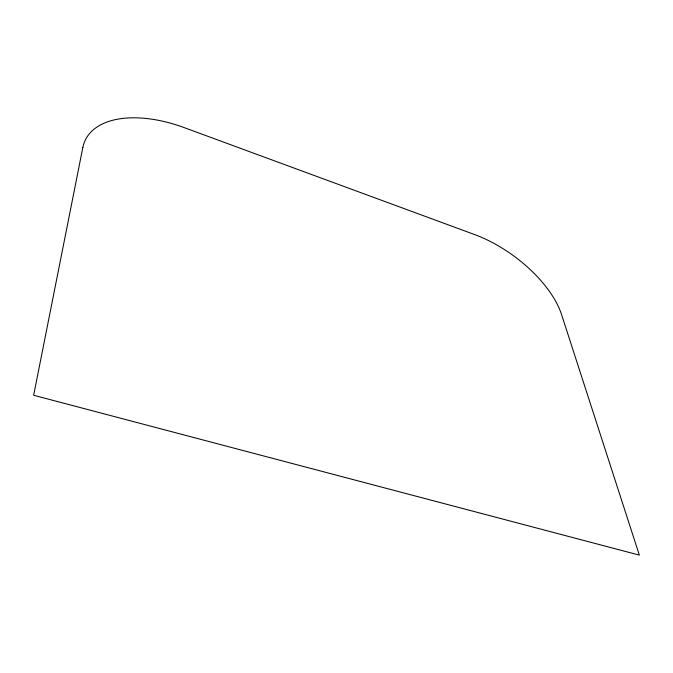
<?xml version="1.0" encoding="UTF-8"?>
<svg xmlns="http://www.w3.org/2000/svg" width="673" height="673" viewBox="0 0 673 673"><rect width="100%" height="100%" fill="white"/><g stroke="black" fill="none" stroke-linecap="round" stroke-linejoin="round"><path stroke-width="1.01" d="M82.838 147.437L33.65 395.261L639.35 555.124L561.635 314.779A89.45 44.805 36.1 0 0 474.423 234.49L183.981 127.534A101.404 55.136 25.8 0 0 82.838 147.437"/></g></svg>
